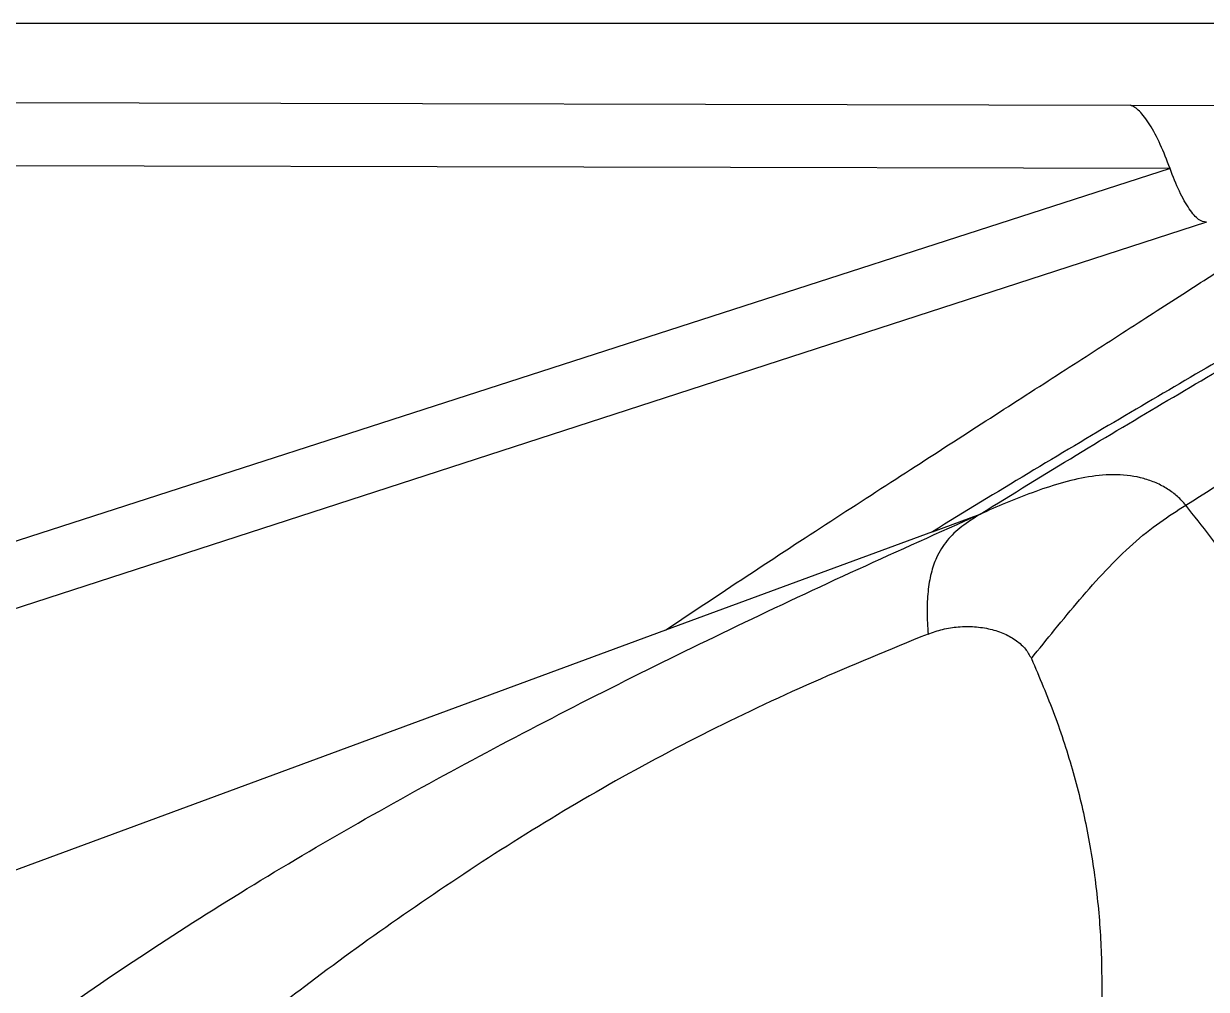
# Model space of a CAD drawing. Extents: x 400 to 501, y 484 to 634.
# Drawn here: x 468.83 to 475.16, y 583.14 to 588.31 of the extents above; entities that cross this region are included whole.
import ezdxf

# ---------------------------------------------------------------- set-up
doc = ezdxf.new("R2010")
doc.units = 0
doc.header["$MEASUREMENT"] = 0
doc.layers.add('DIM', color=3, linetype='Continuous')
doc.layers.add('GEOMETRY', color=3, linetype='Continuous', lineweight=25)

# ---------------------------------------------------------------- blocks, each defined once
blk = doc.blocks.new('2026 GRANDEE')
at = {"layer": 'GEOMETRY', "ltscale": 16}
for p, q in [((25.2859, -8.5297), (14.6538, -8.5297)), ((17.8953, -8.95), (24.3271, -8.9657)), ((24.3271, -8.9657), (25.3565, -8.9682)), ((24.5385, -9.305), (17.7565, -9.2885)), ((24.5385, -9.305), (17.7857, -11.4863)), ((24.7329, -9.5923), (17.7706, -11.8513)), ((23.2677, -11.2483), (23.5231, -11.1541)), ((23.2677, -11.2483), (21.8388, -11.7757)), ((21.8388, -11.7757), (16.8728, -13.6086))]:
    blk.add_line(p, q, dxfattribs=at)
for points, knots in [([(23.5231, -11.1541), (23.6961, -11.0472), (24.0422, -10.8335), (24.5307, -10.5423), (24.9987, -10.2683), (25.443, -10.0129), (25.8624, -9.7754), (26.2542, -9.5564), (26.6155, -9.3569), (26.9434, -9.1779), (27.2372, -9.0201), (27.4978, -8.8838), (27.7306, -8.7669), (27.8663, -8.7023), (27.9341, -8.67)], [0, 0, 0, 0, 0.083264, 0.166547, 0.249831, 0.333136, 0.416472, 0.499821, 0.583182, 0.666546, 0.749879, 0.83322, 0.916605, 1, 1, 1, 1]), ([(24.6229, -11.1064), (24.8194, -10.9831), (25.2125, -10.7366), (25.764, -10.4006), (26.2857, -10.0899), (26.7736, -9.8073), (27.2268, -9.5521), (27.6436, -9.3248), (28.0233, -9.1248), (28.3645, -8.9522), (28.6707, -8.804), (28.8445, -8.7262), (28.9314, -8.6874)], [0, 0, 0, 0, 0.099935, 0.199869, 0.299828, 0.399829, 0.499846, 0.599878, 0.699895, 0.799885, 0.899933, 1, 1, 1, 1]), ([(27.4241, -8.8069), (27.3701, -8.8364), (27.2624, -8.8953), (27.0672, -9.0073), (26.8419, -9.1399), (26.5811, -9.2946), (26.2833, -9.4703), (25.948, -9.6664), (25.5767, -9.882), (25.1717, -10.1167), (24.736, -10.37), (24.2719, -10.6425), (23.7847, -10.9319), (23.4399, -11.1429), (23.2677, -11.2483)], [0, 0, 0, 0, 0.083684, 0.167051, 0.250431, 0.333792, 0.41714, 0.500486, 0.583836, 0.66718, 0.750501, 0.833839, 0.917051, 1, 1, 1, 1]), ([(24.5385, -9.305), (24.5215, -9.2606), (24.4875, -9.1719), (24.43, -9.0663), (24.3737, -8.9891), (24.3426, -8.9735), (24.3271, -8.9657)], [0, 0, 0, 0, 0.249934, 0.500013, 0.750083, 1, 1, 1, 1]), ([(21.8388, -11.7757), (21.9955, -11.671), (22.3096, -11.4612), (22.754, -11.1718), (23.1793, -10.8966), (23.5815, -10.6374), (23.9591, -10.3942), (24.3096, -10.1683), (24.6312, -9.961), (24.9225, -9.7739), (25.1834, -9.6083), (25.4146, -9.4656), (25.6205, -9.3442), (25.7384, -9.28), (25.7975, -9.2478)], [0, 0, 0, 0, 0.082946, 0.16616, 0.249497, 0.332816, 0.416159, 0.499508, 0.582853, 0.6662, 0.74956, 0.832938, 0.916302, 1, 1, 1, 1]), ([(24.7329, -9.5923), (24.7197, -9.5902), (24.6933, -9.5858), (24.6419, -9.5256), (24.5872, -9.4313), (24.5548, -9.3472), (24.5385, -9.305)], [0, 0, 0, 0, 0.247138, 0.496035, 0.747021, 1, 1, 1, 1]), ([(24.6229, -11.1064), (24.6088, -11.0907), (24.5812, -11.0601), (24.5266, -11.0191), (24.4653, -10.9861), (24.3758, -10.9544), (24.2526, -10.9384), (24.101, -10.9519), (23.9497, -10.9879), (23.8017, -11.038), (23.659, -11.0948), (23.5678, -11.1346), (23.5231, -11.1541)], [0, 0, 0, 0, 0.0652286, 0.1279501, 0.1889831, 0.2492689, 0.3703431, 0.4949767, 0.6228033, 0.7515723, 0.8783462, 1, 1, 1, 1]), ([(23.7967, -11.9268), (23.8383, -11.8754), (23.9247, -11.7688), (24.0567, -11.6087), (24.196, -11.4516), (24.3396, -11.3099), (24.4834, -11.1948), (24.5768, -11.1356), (24.6229, -11.1064)], [0, 0, 0, 0, 0.150086, 0.311213, 0.480163, 0.655008, 0.829625, 1, 1, 1, 1]), ([(25.6401, -14.8721), (25.6582, -14.7427), (25.6945, -14.4839), (25.7038, -14.0912), (25.6831, -13.6985), (25.6331, -13.3081), (25.5553, -12.9219), (25.4453, -12.5408), (25.2984, -12.166), (25.1116, -11.8), (24.8887, -11.4441), (24.7115, -11.219), (24.6229, -11.1064)], [0, 0, 0, 0, 0.09998, 0.199836, 0.299857, 0.399973, 0.500039, 0.600042, 0.700025, 0.79997, 0.899938, 1, 1, 1, 1]), ([(17.196, -17.3711), (17.1492, -17.3411), (17.0554, -17.2812), (16.9271, -17.1886), (16.8125, -17.0901), (16.7164, -16.9841), (16.6413, -16.8706), (16.5885, -16.7508), (16.5566, -16.6266), (16.5421, -16.486), (16.549, -16.33), (16.5798, -16.1607), (16.6381, -15.9649), (16.7319, -15.7451), (16.8804, -15.4779), (17.0765, -15.1942), (17.3255, -14.8969), (17.6074, -14.6106), (17.9193, -14.3342), (18.2555, -14.0669), (18.6693, -13.7642), (19.1652, -13.4289), (19.7457, -13.0662), (20.3444, -12.7197), (20.958, -12.386), (21.5843, -12.0635), (22.2218, -11.7511), (22.8677, -11.4473), (23.3048, -11.2517), (23.5231, -11.1541)], [0, 0, 0, 0, 0.015124, 0.030282, 0.045508, 0.060821, 0.076186, 0.091589, 0.107048, 0.122539, 0.143196, 0.163867, 0.18457, 0.215706, 0.246892, 0.288529, 0.330189, 0.37188, 0.413634, 0.455445, 0.497285, 0.56014, 0.623043, 0.685975, 0.74879, 0.811636, 0.874521, 0.937336, 1, 1, 1, 1]), ([(23.5231, -11.1541), (23.4889, -11.1761), (23.4205, -11.2201), (23.3429, -11.2929), (23.2903, -11.3767), (23.2585, -11.47), (23.2421, -11.5679), (23.2364, -11.678), (23.2414, -11.7564), (23.244, -11.7958)], [0, 0, 0, 0, 0.160531, 0.321094, 0.484627, 0.609402, 0.737028, 0.867685, 1, 1, 1, 1]), ([(23.244, -11.7958), (23.2697, -11.7869), (23.3215, -11.7688), (23.4067, -11.7558), (23.4936, -11.7548), (23.5781, -11.7675), (23.6547, -11.7931), (23.7183, -11.8298), (23.7679, -11.8746), (23.7871, -11.9095), (23.7967, -11.9268)], [0, 0, 0, 0, 0.120805, 0.244203, 0.371212, 0.500307, 0.629283, 0.756096, 0.879217, 1, 1, 1, 1]), ([(23.244, -11.7958), (23.0383, -11.8801), (22.6268, -12.0488), (22.0325, -12.3304), (21.463, -12.6377), (20.9219, -12.9699), (20.4032, -13.319), (19.9453, -13.6507), (19.5476, -13.9632), (19.2083, -14.2541), (18.894, -14.557), (18.6445, -14.8386), (18.4558, -15.0945), (18.3191, -15.3197), (18.2325, -15.5128), (18.1901, -15.6695), (18.1766, -15.7873), (18.1867, -15.8938), (18.218, -15.9865), (18.2644, -16.0643), (18.3268, -16.1354), (18.3797, -16.1763), (18.4061, -16.1967)], [0, 0, 0, 0, 0.083695, 0.167491, 0.251186, 0.335009, 0.418849, 0.502597, 0.565308, 0.627921, 0.690404, 0.752843, 0.794402, 0.835856, 0.877165, 0.897814, 0.918431, 0.938954, 0.954309, 0.969614, 0.984839, 1, 1, 1, 1]), ([(23.7967, -11.9268), (23.8395, -12.0273), (23.9251, -12.2281), (24.0246, -12.5367), (24.1001, -12.8501), (24.1487, -13.1679), (24.1742, -13.4885), (24.1735, -13.7036), (24.1731, -13.8112)], [0, 0, 0, 0, 0.166631, 0.333266, 0.49996, 0.666795, 0.833428, 1, 1, 1, 1])]:
    blk.add_open_spline(points, degree=3, knots=knots, dxfattribs=at)

msp = doc.modelspace()

# ---------------------------------------------------------------- block references
at = {"layer": 'DIM'}
msp.add_blockref('2026 GRANDEE', (450.4248, 596.8403), dxfattribs=at)

doc.saveas('drawing.dxf')
